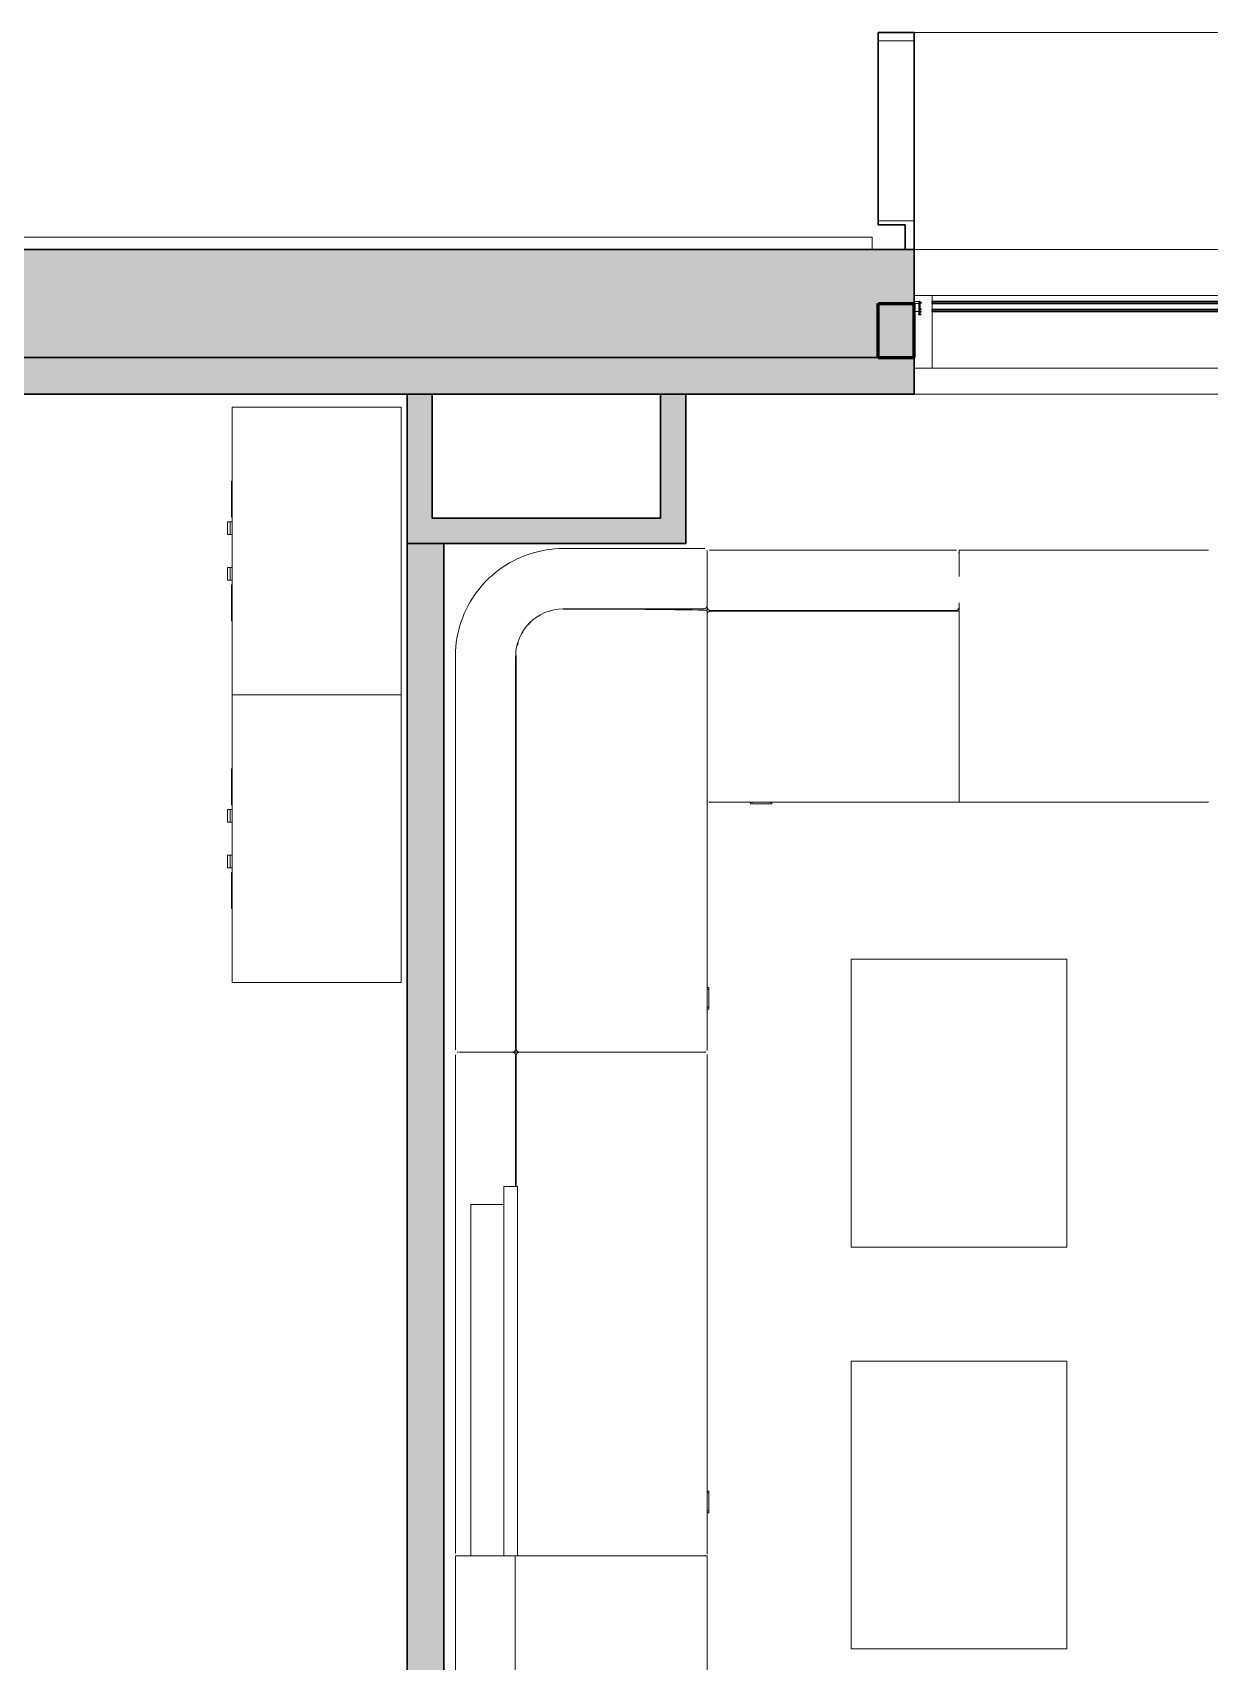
# Model space of a CAD drawing. Header units: millimetres. Extents: x 155927 to 317870, y -36033 to 97293.
# Drawn here: x 188209 to 191480, y 30723 to 35251 of the extents above; entities that cross this region are included whole.
import ezdxf

# ---------------------------------------------------------------- set-up
doc = ezdxf.new("R2010")
doc.units = ezdxf.units.MM
doc.header["$MEASUREMENT"] = 0
for name, color, linetype, lineweight in [('A-DETL-GENF', 7, 'CONTINUOUS', 9), ('A-DETL-THIN', 8, 'CONTINUOUS', 9), ('A-GLAZ', 7, 'CONTINUOUS', 9), ('A-GLAZ-CURT', 7, 'CONTINUOUS', 9), ('A-GLAZ-CWMG', 7, 'CONTINUOUS', 9), ('A-WALL', 7, 'CONTINUOUS', 9), ('A-WALL-PATT', 7, 'CONTINUOUS', 9), ('E-ELEC-EQPM', 8, 'CONTINUOUS', 9), ('I-FURN', 8, 'CONTINUOUS', 9), ('I-WALL', 7, 'CONTINUOUS', 9), ('S-COLS-SYMB', 7, 'CONTINUOUS', 70)]:
    doc.layers.add(name, color=color, linetype=linetype, lineweight=lineweight)

msp = doc.modelspace()

# ---------------------------------------------------------------- hatches: boundary and pattern name
at = {"layer": 'A-GLAZ-CURT'}
h = msp.add_hatch(color=256, dxfattribs=at)
h.paths.add_polyline_path([(192599.8, 34475.1), (192599.8, 34481.1), (190708.8, 34481.1), (190708.8, 34475.1), (191863.9, 34475.1)], flags=0)
h.paths.add_polyline_path([(192599.8, 34497.1), (192599.8, 34503.1), (190708.8, 34503.1), (190708.8, 34497.1), (191863.9, 34497.1)], flags=0)
at = {"layer": 'A-WALL-PATT'}
h = msp.add_hatch(color=256, dxfattribs=at)
h.paths.add_polyline_path([(156460.8, 34347.6), (157908.8, 34347.6), (157908.8, 34647.6), (156460.8, 34647.6)], flags=0)
h.paths.add_polyline_path([(166692.8, 34347.6), (185283.8, 34347.6), (185283.8, 34647.6), (166692.8, 34647.6)], flags=0)
h.paths.add_polyline_path([(187318, 34347.6), (190658.8, 34347.6), (190658.8, 34647.6), (187318, 34647.6)], flags=0)
h.paths.add_polyline_path([(196942.8, 34347.6), (200283.7, 34347.6), (200283.7, 34647.6), (196942.8, 34647.6)], flags=0)
h.paths.add_polyline_path([(202317.8, 34347.6), (220908.8, 34347.6), (220908.8, 34647.6), (202317.8, 34647.6)], flags=0)
h.paths.add_polyline_path([(229692.8, 34347.6), (231140.8, 34347.6), (231140.8, 34647.6), (229692.8, 34647.6)], flags=0)
h = msp.add_hatch(color=256, dxfattribs=at)
h.paths.add_polyline_path([(210693.8, 34245.6), (210693.8, 34347.6), (196942.8, 34347.6), (196942.8, 34245.6), (208198.8, 34245.6)], flags=0)
h.paths.add_polyline_path([(190658.8, 34245.6), (190658.8, 34347.6), (176931.2, 34347.6), (176931.2, 34245.6), (188952.5, 34245.6)], flags=0)
for points in [[(189249.8, 33900.6), (189319.8, 33900.6), (189319.8, 34245.6), (189249.8, 34245.6), (189249.8, 34112.5)], [(190005.1, 33830.6), (190024.4, 33830.6), (190024.4, 34245.6), (189954.4, 34245.6), (189954.4, 33830.6)], [(189554, 33830.6), (189954.4, 33830.6), (189954.4, 33900.6), (189249.8, 33900.6), (189249.8, 33830.6), (189403.6, 33830.6)]]:
    msp.add_hatch(color=256, dxfattribs=at).paths.add_polyline_path(points, flags=0)
h = msp.add_hatch(color=256, dxfattribs=at)
h.paths.add_polyline_path([(189351.8, 28406.6), (189351.8, 28809.6), (189249.8, 28809.6), (189249.8, 28406.6)], flags=0)
h.paths.add_polyline_path([(189351.8, 29819.6), (189351.8, 33830.6), (189249.8, 33830.6), (189249.8, 29819.6)], flags=0)

# ---------------------------------------------------------------- linework, layer by layer
at = {"layer": 'A-DETL-GENF'}
for p, q in [((190671.8, 34502.6), (190673.8, 34468.6)), ((190673.8, 34502.6), (190671.8, 34468.6)), ((190671.8, 34502.6), (190673.8, 34502.6)), ((190671.8, 34468.6), (190671.8, 34502.6)), ((190673.8, 34468.6), (190673.8, 34503.6)), ((190673.8, 34502.6), (190673.8, 34468.6)), ((190674.3, 34504.1), (190675.8, 34504.1)), ((190676.3, 34503.6), (190676.3, 34500.6)), ((190671.6, 34466.8), (190673.3, 34467.6)), ((190673.8, 34468.6), (190671.8, 34468.6)), ((190675.9, 34465.6), (190671.9, 34465.6)), ((190675, 34467.7), (190674.8, 34467.6)), ((190675, 34466.8), (190676.1, 34466.8)), ((190676.3, 34472.7), (190675.3, 34468)), ((190676.3, 34497.6), (190676.3, 34483.6)), ((190676.3, 34480.6), (190676.3, 34475.6)), ((190676.8, 34500.1), (190679.2, 34500.1)), ((190679.2, 34498.1), (190676.8, 34498.1)), ((190676.8, 34483.1), (190678.9, 34483.1)), ((190678.9, 34481.1), (190676.8, 34481.1)), ((190676.8, 34475.1), (190678.8, 34475.1)), ((190678.8, 34473.1), (190676.8, 34473.1)), ((190676.9, 34467.6), (190676.9, 34468.1)), ((190677.1, 34468.3), (190677.9, 34468.3)), ((190678.1, 34468.1), (190678.1, 34467.3)), ((190679, 34474.9), (190679, 34473.3)), ((190679.1, 34482.9), (190679.1, 34481.3)), ((190679.4, 34499.9), (190679.4, 34498.3))]:
    msp.add_line(p, q, dxfattribs=at)
for centre, radius, start, end in [((190674.3, 34503.6), 0.5, 90, 180), ((190675.8, 34503.6), 0.5, 0, 90), ((190671.9, 34466.3), 0.65, 115, 270), ((190672.8, 34468.5), 1, 295, 359.9999), ((190675, 34467.2), 0.4, 114.9999, 270), ((190674.8, 34468.1), 0.5, 294.9999, 347.698), ((190675.9, 34468.6), 3, 270, 327.6077), ((190676.1, 34467.6), 0.8, 270, 0), ((190676.8, 34500.6), 0.5, 180, 270), ((190676.8, 34497.6), 0.5, 90, 180), ((190676.8, 34483.6), 0.5, 180, 270), ((190676.8, 34480.6), 0.5, 90, 180), ((190676.8, 34475.6), 0.5, 180, 270), ((190676.8, 34472.6), 0.5, 90, 167.698), ((190677.1, 34468.1), 0.2, 90, 180), ((190677.9, 34468.1), 0.2, 0, 90), ((190678.2, 34467.1), 0.2, 327.6077, 90.0001), ((190678.8, 34474.9), 0.2, 359, 90), ((190678.8, 34473.3), 0.2, 270, 359), ((190678.9, 34482.9), 0.2, 359, 90), ((190678.9, 34481.3), 0.2, 270, 359), ((190679.2, 34499.9), 0.2, 359, 90), ((190679.2, 34498.3), 0.2, 270, 359)]:
    msp.add_arc(centre, radius, start, end, dxfattribs=at)
at = {"layer": 'A-DETL-THIN'}
for p, q in [((189549.8, 31016.2), (189383.9, 31016.2)), ((189383.9, 31016.2), (189383.9, 30316.2)), ((190083.9, 31016.2), (189549.8, 31016.2)), ((189549.8, 30316.2), (189549.8, 31016.2)), ((190083.9, 30316.2), (190083.9, 31016.2))]:
    msp.add_line(p, q, dxfattribs=at)
at = {"layer": 'A-GLAZ', "lineweight": 30}
for p, q in [((190558.8, 35250.6), (190558.8, 34716.6)), ((190658.8, 35250.6), (190558.8, 35250.6)), ((190658.8, 34647.6), (190658.8, 35250.6)), ((190558.8, 34716.6), (190633.8, 34716.6)), ((190633.8, 34716.6), (190633.8, 34647.6))]:
    msp.add_line(p, q, dxfattribs=at)
at = {"layer": 'A-GLAZ', "linetype": 'Continuous'}
for p, q in [((190558.8, 35227.6), (190658.8, 35227.6)), ((190558.8, 34727.6), (190658.8, 34727.6))]:
    msp.add_line(p, q, dxfattribs=at)
at = {"layer": 'A-GLAZ'}
for p, q in [((192686.8, 35250.6), (190658.8, 35250.6)), ((190658.8, 34497.6), (190671.8, 34497.6))]:
    msp.add_line(p, q, dxfattribs=at)
at = {"layer": 'A-GLAZ-CURT', "lineweight": 20}
for p, q in [((190542.9, 34681.6), (187808.8, 34681.6)), ((187808.8, 34647.6), (190542.9, 34647.6)), ((190542.9, 34647.6), (190542.9, 34681.6))]:
    msp.add_line(p, q, dxfattribs=at)
at = {"layer": 'A-GLAZ-CURT', "lineweight": 30}
for p, q in [((192599.8, 34503.1), (190708.8, 34503.1)), ((190708.8, 34503.1), (190708.8, 34497.1)), ((190708.8, 34497.1), (192599.8, 34497.1)), ((192599.8, 34481.1), (190708.8, 34481.1)), ((190708.8, 34481.1), (190708.8, 34475.1)), ((190708.8, 34475.1), (192599.8, 34475.1))]:
    msp.add_line(p, q, dxfattribs=at)
at = {"layer": 'A-GLAZ-CWMG', "lineweight": 20, "extrusion": (0, 0, -1)}
for p, q in [((190708.8, 34520.1), (190658.8, 34520.1)), ((190658.8, 34520.1), (190658.8, 34503.1)), ((190658.8, 34503.1), (190671.8, 34503.1)), ((190671.8, 34503.1), (190671.8, 34475.1)), ((190708.8, 34317.6), (190708.8, 34520.1)), ((190671.8, 34475.1), (190658.8, 34475.1)), ((190658.8, 34475.1), (190658.8, 34317.6)), ((190658.8, 34317.6), (190708.8, 34317.6))]:
    msp.add_line(p, q, dxfattribs=at)
at = {"layer": 'A-GLAZ-CWMG'}
for p, q in [((192586.8, 34520.1), (190708.8, 34520.1)), ((190708.8, 34317.6), (192586.8, 34317.6))]:
    msp.add_line(p, q, dxfattribs=at)
at = {"layer": 'A-WALL', "lineweight": 30}
for p, q in [((190658.8, 34647.6), (187318, 34647.6)), ((190658.8, 34347.6), (190658.8, 34647.6)), ((187318, 34347.6), (190658.8, 34347.6))]:
    msp.add_line(p, q, dxfattribs=at)
at = {"layer": 'A-WALL'}
msp.add_line((190658.8, 34647.6), (192686.8, 34647.6), dxfattribs=at)
at = {"layer": 'E-ELEC-EQPM'}
for p, q in [((189557, 32043.4), (189518.9, 32043.4)), ((189518.9, 32043.4), (189518.9, 31992.6)), ((189557, 32043.4), (189518.9, 32043.4)), ((189518.9, 32043.4), (189518.9, 31016.2)), ((189557, 31016.2), (189557, 32043.4)), ((189557, 31016.2), (189557, 32043.4)), ((189518.9, 31992.6), (189427, 31992.6)), ((189427, 31992.6), (189427, 31016.2)), ((189518.9, 31992.6), (189427, 31992.6)), ((189427, 31992.6), (189427, 31016.2))]:
    msp.add_line(p, q, dxfattribs=at)
at = {"layer": 'I-FURN'}
for p, q in [((188763.2, 33409.6), (188763.2, 34209.6)), ((188763.2, 34209.6), (189233.2, 34209.6)), ((189233.2, 33409.6), (189233.2, 34209.6)), ((188763.2, 34003.6), (188761.7, 34003.6)), ((188761.7, 33995.6), (188761.7, 34003.6)), ((188761.7, 34003.6), (188761.7, 33999.6)), ((188763.2, 34003.6), (188761.7, 34003.6)), ((188761.7, 33999.6), (188761.7, 34003.6)), ((188761.7, 34003.6), (188761.7, 33999.6)), ((188763.2, 34003.6), (188761.7, 34003.6)), ((188761.7, 33999.6), (188761.7, 34003.6)), ((188761.7, 34003.6), (188761.7, 33999.6)), ((188761.7, 33911.6), (188761.7, 33995.6)), ((188750.2, 33890.6), (188750.2, 33855.6)), ((188750.2, 33890.6), (188750.7, 33890.6)), ((188750.2, 33890.6), (188750.2, 33855.6)), ((188750.7, 33890.6), (188758.2, 33890.6)), ((188763.2, 33890.6), (188758.2, 33890.6)), ((188758.2, 33855.6), (188758.2, 33890.6)), ((188763.2, 33890.6), (188758.2, 33890.6)), ((188761.7, 33903.6), (188761.7, 33911.6)), ((188761.7, 33907.6), (188761.7, 33903.6)), ((188761.7, 33907.6), (188761.7, 33903.6)), ((188761.7, 33903.6), (188761.7, 33907.6)), ((188761.7, 33907.6), (188761.7, 33903.6)), ((188761.7, 33903.6), (188761.7, 33907.6)), ((188761.7, 33903.6), (188763.2, 33903.6)), ((188761.7, 33903.6), (188763.2, 33903.6)), ((188761.7, 33903.6), (188763.2, 33903.6)), ((188763.2, 33890.6), (188761.7, 33890.6)), ((188761.7, 33890.2), (188761.7, 33890.6)), ((188761.7, 33890.6), (188761.7, 33890.2)), ((188750.7, 33855.6), (188750.2, 33855.6)), ((188758.2, 33855.6), (188750.7, 33855.6)), ((188758.2, 33855.6), (188763.2, 33855.6)), ((188758.2, 33855.6), (188763.2, 33855.6)), ((189545.3, 33782.3), (189534.8, 33776.6)), ((189556.1, 33787.7), (189545.3, 33782.3)), ((189567, 33792.6), (189556.1, 33787.7)), ((189578.2, 33797), (189567, 33792.6)), ((189589.5, 33801), (189578.2, 33797)), ((189601, 33804.6), (189589.5, 33801)), ((189612.6, 33807.6), (189601, 33804.6)), ((189624.3, 33810.3), (189612.6, 33807.6)), ((189636.1, 33812.4), (189624.3, 33810.3)), ((189647.9, 33814.1), (189636.1, 33812.4)), ((189659.9, 33815.3), (189647.9, 33814.1)), ((189671.9, 33816), (189659.9, 33815.3)), ((189683.9, 33816.2), (189671.9, 33816)), ((189673.9, 33816.2), (190075, 33816.2)), ((190074.9, 33816.2), (189683.9, 33816.2)), ((190074.9, 33816.2), (190075.2, 33816.2)), ((190075.2, 33816.2), (190075.6, 33816.2)), ((190075.6, 33816.2), (190075.9, 33816.2)), ((190075.9, 33816.2), (190076.3, 33816.1)), ((190076.3, 33816.1), (190076.7, 33816.1)), ((190076.7, 33816.1), (190077, 33816)), ((190083.3, 33810.5), (190083.4, 33810.2)), ((190083.4, 33810.2), (190083.5, 33809.8)), ((190083.5, 33809.8), (190083.6, 33809.5)), ((190083.6, 33809.5), (190083.7, 33809.1)), ((190083.7, 33809.1), (190083.7, 33808.8)), ((190083.7, 33808.8), (190083.8, 33808.4)), ((190083.9, 32421.2), (190083.9, 33808.4)), ((190083.9, 33757.6), (190083.9, 33806.2)), ((190083.9, 33803.8), (190084, 33804.2)), ((190083.9, 33801.7), (190083.9, 33521.7)), ((190083.9, 33801.7), (190083.9, 33753.1)), ((190084, 33804.5), (190084.1, 33804.9)), ((190084, 33804.2), (190084, 33804.5)), ((190084.1, 33804.9), (190084.2, 33805.2)), ((190084.2, 33805.2), (190084.3, 33805.6)), ((190084.3, 33805.6), (190084.4, 33805.9)), ((190090.6, 33811.5), (190091, 33811.5)), ((190091, 33811.5), (190091.3, 33811.6)), ((190091.3, 33811.6), (190091.7, 33811.7)), ((190091.7, 33811.7), (190092, 33811.7)), ((190092, 33811.7), (190092.4, 33811.7)), ((190092.4, 33811.7), (190092.8, 33811.7)), ((190774.9, 33811.7), (190092.9, 33811.7)), ((190774.9, 33811.7), (190775.2, 33811.7)), ((190775.2, 33811.7), (190775.6, 33811.7)), ((190775.6, 33811.7), (190775.9, 33811.7)), ((190775.9, 33811.7), (190776.3, 33811.6)), ((190776.3, 33811.6), (190776.7, 33811.6)), ((190776.7, 33811.6), (190777, 33811.5)), ((190783.3, 33806), (190783.4, 33805.7)), ((190783.4, 33805.7), (190783.5, 33805.3)), ((190783.5, 33805.3), (190783.6, 33805)), ((190783.6, 33805), (190783.7, 33804.6)), ((190783.7, 33804.6), (190783.7, 33804.3)), ((190783.7, 33804.3), (190783.8, 33803.9)), ((191474.9, 33811.7), (190783.9, 33811.7)), ((190783.9, 33803.9), (190783.9, 33811.7)), ((190783.9, 33801.8), (190783.9, 33803.9)), ((190783.9, 33753.1), (190783.9, 33801.7)), ((191474.9, 33811.7), (191475.2, 33811.7)), ((191475.2, 33811.7), (191475.6, 33811.7)), ((191475.6, 33811.7), (191475.9, 33811.7)), ((191475.9, 33811.7), (191476.3, 33811.6)), ((191476.3, 33811.6), (191476.7, 33811.6)), ((191476.7, 33811.6), (191477, 33811.5)), ((188750.2, 33763.6), (188750.2, 33728.6)), ((188750.2, 33763.6), (188750.7, 33763.6)), ((188750.2, 33763.6), (188750.2, 33728.6)), ((188750.7, 33763.6), (188758.2, 33763.6)), ((188763.2, 33763.6), (188758.2, 33763.6)), ((188758.2, 33728.6), (188758.2, 33763.6)), ((188763.2, 33763.6), (188758.2, 33763.6)), ((189477.2, 33733.7), (189468.7, 33725.3)), ((189486, 33741.8), (189477.2, 33733.7)), ((189495.2, 33749.5), (189486, 33741.8)), ((189504.7, 33756.9), (189495.2, 33749.5)), ((189514.5, 33763.8), (189504.7, 33756.9)), ((189524.5, 33770.4), (189514.5, 33763.8)), ((189534.8, 33776.6), (189524.5, 33770.4)), ((190783.9, 33738.9), (190783.9, 33753.4)), ((188750.7, 33728.6), (188750.2, 33728.6)), ((188758.2, 33728.6), (188750.7, 33728.6)), ((188758.2, 33728.6), (188763.2, 33728.6)), ((188758.2, 33728.6), (188763.2, 33728.6)), ((188761.7, 33729), (188761.7, 33728.6)), ((188761.7, 33728.6), (188761.7, 33729)), ((188761.7, 33728.6), (188763.2, 33728.6)), ((188763.2, 33715.6), (188761.7, 33715.6)), ((188761.7, 33707.6), (188761.7, 33715.6)), ((188761.7, 33715.6), (188761.7, 33711.6)), ((188763.2, 33715.6), (188761.7, 33715.6)), ((188761.7, 33711.6), (188761.7, 33715.6)), ((188761.7, 33715.6), (188761.7, 33711.6)), ((188763.2, 33715.6), (188761.7, 33715.6)), ((188761.7, 33711.6), (188761.7, 33715.6)), ((188761.7, 33715.6), (188761.7, 33711.6)), ((188761.7, 33623.6), (188761.7, 33707.6)), ((189438.1, 33688.3), (189431.4, 33678.3)), ((189445.2, 33698), (189438.1, 33688.3)), ((189452.6, 33707.4), (189445.2, 33698)), ((189460.5, 33716.5), (189452.6, 33707.4)), ((189468.7, 33725.3), (189460.5, 33716.5)), ((189413.8, 33647), (189408.8, 33636.1)), ((189419.3, 33657.6), (189413.8, 33647)), ((189425.1, 33668.1), (189419.3, 33657.6)), ((189431.4, 33678.3), (189425.1, 33668.1)), ((190074.9, 33648.6), (189683.9, 33648.6)), ((190083.2, 33642.9), (190082.5, 33644.4)), ((190083.7, 33641.2), (190083.2, 33642.9)), ((190089.6, 33641.7), (190089.9, 33641.8)), ((190089.9, 33641.8), (190090.3, 33642)), ((190090.3, 33642), (190090.6, 33642.1)), ((190090.6, 33642.1), (190091, 33642.1)), ((190091, 33642.1), (190091.3, 33642.2)), ((190091.3, 33642.2), (190091.7, 33642.3)), ((190091.7, 33642.3), (190092, 33642.3)), ((190092, 33642.3), (190092.4, 33642.3)), ((190092.4, 33642.3), (190092.8, 33642.3)), ((190092.8, 33642.3), (190092.9, 33642.3)), ((190774.9, 33644.1), (190092.9, 33644.1)), ((190783.9, 33642.3), (190092.9, 33642.3)), ((190783.9, 33653.1), (190783.9, 33665)), ((190783.9, 33637.8), (190783.9, 33652.1)), ((188761.7, 33615.6), (188761.7, 33623.6)), ((188761.7, 33619.6), (188761.7, 33615.6)), ((188761.7, 33619.6), (188761.7, 33615.6)), ((188761.7, 33615.6), (188761.7, 33619.6)), ((188761.7, 33619.6), (188761.7, 33615.6)), ((188761.7, 33615.6), (188761.7, 33619.6)), ((188761.7, 33615.6), (188763.2, 33615.6)), ((188761.7, 33615.6), (188763.2, 33615.6)), ((188761.7, 33615.6), (188763.2, 33615.6)), ((189396.5, 33602.3), (189393.2, 33590.7)), ((189400.1, 33613.7), (189396.5, 33602.3)), ((189404.3, 33625), (189400.1, 33613.7)), ((189408.8, 33636.1), (189404.3, 33625)), ((190083.9, 33639.5), (190083.7, 33641.2)), ((190083.9, 33632.4), (190083.9, 33639.5)), ((190083.9, 33634.4), (190084, 33634.8)), ((190083.9, 33634.1), (190083.9, 33634.4)), ((190083.9, 33633.7), (190083.9, 33634.1)), ((190083.9, 33633.3), (190083.9, 33633.7)), ((190084, 33635.1), (190084.1, 33635.5)), ((190084, 33634.8), (190084, 33635.1)), ((190084.1, 33635.5), (190084.2, 33635.8)), ((190084.2, 33635.8), (190084.3, 33636.2)), ((190084.3, 33636.2), (190084.4, 33636.5)), ((190084.4, 33636.5), (190084.6, 33636.8)), ((190084.6, 33636.8), (190084.7, 33637.2)), ((190084.7, 33637.2), (190084.9, 33637.5)), ((190084.9, 33637.5), (190085.1, 33637.8)), ((190085.1, 33637.8), (190085.2, 33638.1)), ((190085.2, 33638.1), (190085.4, 33638.4)), ((190085.4, 33638.4), (190085.6, 33638.7)), ((190085.6, 33638.7), (190085.9, 33639)), ((190085.9, 33639), (190086.1, 33639.3)), ((190086.1, 33639.3), (190086.3, 33639.5)), ((190086.3, 33639.5), (190086.6, 33639.8)), ((190086.6, 33639.8), (190086.9, 33640)), ((190086.9, 33640), (190087.1, 33640.3)), ((190087.1, 33640.3), (190087.4, 33640.5)), ((190087.4, 33640.5), (190087.7, 33640.7)), ((190087.7, 33640.7), (190088, 33640.9)), ((190088, 33640.9), (190088.3, 33641.1)), ((190088.3, 33641.1), (190088.6, 33641.3)), ((190088.6, 33641.3), (190088.9, 33641.4)), ((190088.9, 33641.4), (190089.3, 33641.6)), ((190089.3, 33641.6), (190089.6, 33641.7)), ((190783.9, 33638.2), (190783.9, 33633.4)), ((190783.9, 33633.4), (190783.9, 33574.8)), ((189386.4, 33555.4), (189385.1, 33543.5)), ((189388.2, 33567.2), (189386.4, 33555.4)), ((189390.5, 33579), (189388.2, 33567.2)), ((189393.2, 33590.7), (189390.5, 33579)), ((190783.9, 33518.1), (190783.9, 33574.8)), ((189384.3, 33531.5), (189383.9, 33519.5)), ((189383.9, 33519.5), (189383.9, 33516.2)), ((189383.9, 33516.2), (189383.9, 32425.2)), ((189385.1, 33543.5), (189384.3, 33531.5)), ((189551.5, 33516.2), (189551.5, 32425.2)), ((189553.3, 33516.2), (189553.3, 32425.2)), ((189553.3, 33516.2), (189553.3, 33516.2)), ((190083.9, 33521.7), (190083.9, 33121.7)), ((190783.9, 33518.2), (190783.9, 33437.4)), ((190783.9, 33384.3), (190783.9, 33437.5)), ((188763.2, 32609.6), (188763.2, 33409.6)), ((188763.2, 33409.6), (189233.2, 33409.6)), ((188763.2, 33409.6), (189233.2, 33409.6)), ((189233.2, 32609.6), (189233.2, 33409.6)), ((190783.9, 33384.4), (190783.9, 33295.2)), ((190783.9, 33251.1), (190783.9, 33295.2)), ((190783.9, 33251.2), (190783.9, 33119.5)), ((188763.2, 33203.6), (188761.7, 33203.6)), ((188761.7, 33195.6), (188761.7, 33203.6)), ((188761.7, 33203.6), (188761.7, 33199.6)), ((188763.2, 33203.6), (188761.7, 33203.6)), ((188761.7, 33199.6), (188761.7, 33203.6)), ((188761.7, 33203.6), (188761.7, 33199.6)), ((188763.2, 33203.6), (188761.7, 33203.6)), ((188761.7, 33199.6), (188761.7, 33203.6)), ((188761.7, 33203.6), (188761.7, 33199.6)), ((188761.7, 33111.6), (188761.7, 33195.6)), ((190083.9, 32425.2), (190083.9, 33169.5)), ((188761.7, 33103.6), (188761.7, 33111.6)), ((188761.7, 33107.6), (188761.7, 33103.6)), ((188761.7, 33107.6), (188761.7, 33103.6)), ((188761.7, 33103.6), (188761.7, 33107.6)), ((188761.7, 33107.6), (188761.7, 33103.6)), ((188761.7, 33103.6), (188761.7, 33107.6)), ((188761.7, 33103.6), (188763.2, 33103.6)), ((188761.7, 33103.6), (188763.2, 33103.6)), ((188761.7, 33103.6), (188763.2, 33103.6)), ((190083.9, 33120.3), (190083.9, 33120.6)), ((190083.9, 33119.9), (190083.9, 33120.3)), ((190083.9, 33119.6), (190083.9, 33119.9)), ((190084, 33119.2), (190083.9, 33119.6)), ((190084.1, 33118.9), (190084, 33119.2)), ((190084.1, 33118.5), (190084.1, 33118.9)), ((190084.2, 33118.2), (190084.1, 33118.5)), ((190084.4, 33117.8), (190084.2, 33118.2)), ((190084.5, 33117.5), (190084.4, 33117.8)), ((190084.6, 33117.1), (190084.5, 33117.5)), ((190084.8, 33116.8), (190084.6, 33117.1)), ((190084.9, 33116.5), (190084.8, 33116.8)), ((190085.1, 33116.2), (190084.9, 33116.5)), ((190088.9, 33111.7), (191476.1, 33111.7)), ((190091.1, 33111.9), (190090.7, 33112)), ((190091.4, 33111.9), (190091.1, 33111.9)), ((190091.8, 33111.8), (190091.4, 33111.9)), ((190092.1, 33111.8), (190091.8, 33111.8)), ((190092.5, 33111.7), (190092.1, 33111.8)), ((190092.9, 33111.7), (190092.5, 33111.7)), ((190092.9, 33111.7), (190783.9, 33111.7)), ((190203.9, 33111.7), (190203.9, 33106.7)), ((190203.9, 33106.7), (190204.9, 33106.7)), ((190263.9, 33106.7), (190203.9, 33106.7)), ((190208.9, 33111.7), (190208.9, 33109.2)), ((190258.9, 33109.2), (190258.9, 33111.7)), ((190262.8, 33106.7), (190263.9, 33106.7)), ((190263.9, 33106.7), (190263.9, 33111.7)), ((190783.9, 33111.7), (190783.9, 33119.5)), ((190783.9, 33119.5), (190783.9, 33111.7)), ((190783.9, 33111.7), (191474.9, 33111.7)), ((191475.3, 33111.8), (191475, 33111.7)), ((191475.7, 33111.8), (191475.3, 33111.8)), ((191476, 33111.8), (191475.7, 33111.8)), ((191476.4, 33111.9), (191476, 33111.8)), ((191476.7, 33111.9), (191476.4, 33111.9)), ((191477.1, 33112), (191476.7, 33111.9)), ((188750.2, 33090.6), (188750.2, 33055.6)), ((188750.2, 33090.6), (188750.7, 33090.6)), ((188750.2, 33090.6), (188750.2, 33055.6)), ((188750.7, 33055.6), (188750.2, 33055.6)), ((188750.7, 33090.6), (188758.2, 33090.6)), ((188758.2, 33055.6), (188750.7, 33055.6)), ((188763.2, 33090.6), (188758.2, 33090.6)), ((188758.2, 33055.6), (188758.2, 33090.6)), ((188763.2, 33090.6), (188758.2, 33090.6)), ((188758.2, 33055.6), (188763.2, 33055.6)), ((188758.2, 33055.6), (188763.2, 33055.6)), ((188763.2, 33090.6), (188761.7, 33090.6)), ((188761.7, 33090.2), (188761.7, 33090.6)), ((188761.7, 33090.6), (188761.7, 33090.2)), ((188750.2, 32963.6), (188750.2, 32928.6)), ((188750.2, 32963.6), (188750.7, 32963.6)), ((188750.2, 32963.6), (188750.2, 32928.6)), ((188750.7, 32963.6), (188758.2, 32963.6)), ((188763.2, 32963.6), (188758.2, 32963.6)), ((188758.2, 32928.6), (188758.2, 32963.6)), ((188763.2, 32963.6), (188758.2, 32963.6)), ((188750.7, 32928.6), (188750.2, 32928.6)), ((188758.2, 32928.6), (188750.7, 32928.6)), ((188758.2, 32928.6), (188763.2, 32928.6)), ((188758.2, 32928.6), (188763.2, 32928.6)), ((188761.7, 32929), (188761.7, 32928.6)), ((188761.7, 32928.6), (188761.7, 32929)), ((188761.7, 32928.6), (188763.2, 32928.6)), ((188763.2, 32915.6), (188761.7, 32915.6)), ((188761.7, 32907.6), (188761.7, 32915.6)), ((188761.7, 32915.6), (188761.7, 32911.6)), ((188763.2, 32915.6), (188761.7, 32915.6)), ((188761.7, 32911.6), (188761.7, 32915.6)), ((188761.7, 32915.6), (188761.7, 32911.6)), ((188763.2, 32915.6), (188761.7, 32915.6)), ((188761.7, 32911.6), (188761.7, 32915.6)), ((188761.7, 32915.6), (188761.7, 32911.6)), ((188761.7, 32823.6), (188761.7, 32907.6)), ((188761.7, 32815.6), (188761.7, 32823.6)), ((188761.7, 32819.6), (188761.7, 32815.6)), ((188761.7, 32819.6), (188761.7, 32815.6)), ((188761.7, 32815.6), (188761.7, 32819.6)), ((188761.7, 32819.6), (188761.7, 32815.6)), ((188761.7, 32815.6), (188761.7, 32819.6)), ((188761.7, 32815.6), (188763.2, 32815.6)), ((188761.7, 32815.6), (188763.2, 32815.6)), ((188761.7, 32815.6), (188763.2, 32815.6)), ((191083.7, 32674.5), (190483.7, 32674.5)), ((190483.7, 32674.5), (190483.7, 31874.5)), ((191083.7, 31874.5), (191083.7, 32674.5)), ((188763.2, 32609.6), (189233.2, 32609.6)), ((190088.9, 32596.2), (190083.9, 32596.2)), ((190086.4, 32591.2), (190083.9, 32591.2)), ((190088.9, 32595.2), (190088.9, 32596.2)), ((190088.9, 32596.2), (190088.9, 32536.2)), ((190083.9, 32541.2), (190086.4, 32541.2)), ((190083.9, 32536.2), (190088.9, 32536.2)), ((190088.9, 32536.2), (190088.9, 32537.3)), ((189383.9, 32424.8), (189383.9, 32425.2)), ((189383.9, 32424.4), (189383.9, 32424.8)), ((189383.9, 32424.1), (189383.9, 32424.4)), ((189384, 32423.7), (189383.9, 32424.1)), ((189384.1, 32423.4), (189384, 32423.7)), ((189384.1, 32423), (189384.1, 32423.4)), ((189553.3, 32424.8), (189553.3, 32425.2)), ((189553.3, 32425.2), (189553.3, 32425.2)), ((189553.3, 32424.4), (189553.3, 32424.8)), ((189553.3, 32424.1), (189553.3, 32424.4)), ((189553.4, 32423.7), (189553.3, 32424.1)), ((189553.5, 32423.4), (189553.4, 32423.7)), ((189553.6, 32423), (189553.5, 32423.4)), ((189553.6, 32422.7), (189553.6, 32423)), ((189553.8, 32422.3), (189553.6, 32422.7)), ((189553.9, 32422), (189553.8, 32422.3)), ((189554, 32421.7), (189553.9, 32422)), ((189554.2, 32421.3), (189554, 32421.7)), ((189554.3, 32421), (189554.2, 32421.3)), ((189554.5, 32420.7), (189554.3, 32421)), ((189554.7, 32420.4), (189554.5, 32420.7)), ((189554.9, 32420.1), (189554.7, 32420.4)), ((189555.1, 32419.8), (189554.9, 32420.1)), ((189555.3, 32419.5), (189555.1, 32419.8)), ((189555.6, 32419.2), (189555.3, 32419.5)), ((189555.8, 32419), (189555.6, 32419.2)), ((190083.7, 32423.5), (190083.6, 32423.1)), ((190083.8, 32424.2), (190083.7, 32423.8)), ((190083.7, 32423.8), (190083.7, 32423.5)), ((190083.9, 32424.9), (190083.8, 32424.5)), ((190083.8, 32424.5), (190083.8, 32424.2)), ((190083.9, 32425.2), (190083.9, 32424.9)), ((189383.9, 32408.3), (189384, 32408.7)), ((189383.9, 32408), (189383.9, 32408.3)), ((189383.9, 32407.6), (189383.9, 32408)), ((189383.9, 32407.2), (189383.9, 32407.6)), ((189383.9, 32407.2), (189383.9, 31025.2)), ((189384, 32409), (189384.1, 32409.4)), ((189384, 32408.7), (189384, 32409)), ((189389.6, 32415.6), (189389.9, 32415.8)), ((189390, 32416.7), (189389.7, 32416.8)), ((189389.9, 32415.8), (189390.3, 32415.9)), ((189390.4, 32416.6), (189390, 32416.7)), ((189390.3, 32415.9), (189390.6, 32416)), ((189390.7, 32416.5), (189390.4, 32416.6)), ((189390.6, 32416), (189391, 32416)), ((189391.1, 32416.4), (189390.7, 32416.5)), ((189391, 32416), (189391.3, 32416.1)), ((189391.4, 32416.4), (189391.1, 32416.4)), ((189391.3, 32416.1), (189391.7, 32416.2)), ((189391.8, 32416.3), (189391.4, 32416.4)), ((189393.9, 32416.2), (189673.9, 32416.2)), ((189442.5, 32416.2), (189393.9, 32416.2)), ((189393.9, 32416.2), (189673.9, 32416.2)), ((189393.9, 32416.2), (189442.5, 32416.2)), ((189551.5, 32407.2), (189551.5, 32043.4)), ((189553.3, 32408.3), (189553.4, 32408.7)), ((189553.3, 32408), (189553.3, 32408.3)), ((189553.3, 32407.6), (189553.3, 32408)), ((189553.3, 32407.2), (189553.3, 32407.6)), ((189553.3, 32407.2), (189553.3, 32043.4)), ((189553.4, 32409), (189553.5, 32409.4)), ((189553.4, 32408.7), (189553.4, 32409)), ((189553.5, 32409.4), (189553.6, 32409.7)), ((189553.6, 32409.7), (189553.7, 32410.1)), ((189553.7, 32410.1), (189553.8, 32410.4)), ((189553.8, 32410.4), (189554, 32410.8)), ((189554, 32410.8), (189554.1, 32411.1)), ((189554.1, 32411.1), (189554.3, 32411.4)), ((189554.3, 32411.4), (189554.5, 32411.7)), ((189554.5, 32411.7), (189554.6, 32412)), ((189554.6, 32412), (189554.8, 32412.3)), ((189554.8, 32412.3), (189555, 32412.6)), ((189555, 32412.6), (189555.3, 32412.9)), ((189555.3, 32412.9), (189555.5, 32413.2)), ((189555.5, 32413.2), (189555.7, 32413.4)), ((189555.7, 32413.4), (189556, 32413.7)), ((189556.1, 32418.7), (189555.8, 32419)), ((189556, 32413.7), (189556.3, 32414)), ((189556.3, 32418.5), (189556.1, 32418.7)), ((189556.6, 32418.3), (189556.3, 32418.5)), ((189556.3, 32414), (189556.5, 32414.2)), ((189556.5, 32414.2), (189556.8, 32414.4)), ((189556.9, 32418), (189556.6, 32418.3)), ((189556.8, 32414.4), (189557.1, 32414.6)), ((189557.2, 32417.8), (189556.9, 32418)), ((189557.1, 32414.6), (189557.4, 32414.8)), ((189557.5, 32417.6), (189557.2, 32417.8)), ((189557.4, 32414.8), (189557.7, 32415)), ((189557.8, 32417.4), (189557.5, 32417.6)), ((189557.7, 32415), (189558, 32415.2)), ((189558.1, 32417.3), (189557.8, 32417.4)), ((189558, 32415.2), (189558.3, 32415.3)), ((189558.4, 32417.1), (189558.1, 32417.3)), ((189558.3, 32415.3), (189558.7, 32415.5)), ((189558.8, 32417), (189558.4, 32417.1)), ((189558.7, 32415.5), (189559, 32415.6)), ((189559.1, 32416.8), (189558.8, 32417)), ((189559, 32415.6), (189559.3, 32415.8)), ((189559.4, 32416.7), (189559.1, 32416.8)), ((189559.3, 32415.8), (189559.7, 32415.9)), ((189559.8, 32416.6), (189559.4, 32416.7)), ((189559.7, 32415.9), (189560, 32416)), ((189560.1, 32416.5), (189559.8, 32416.6)), ((189560, 32416), (189560.4, 32416)), ((189560.5, 32416.4), (189560.1, 32416.5)), ((189560.4, 32416), (189560.7, 32416.1)), ((189560.8, 32416.4), (189560.5, 32416.4)), ((189560.7, 32416.1), (189561.1, 32416.2)), ((189561.2, 32416.3), (189560.8, 32416.4)), ((189561.1, 32416.2), (189561.5, 32416.2)), ((189561.5, 32416.3), (189561.2, 32416.3)), ((189561.9, 32416.3), (189561.5, 32416.3)), ((189561.5, 32416.2), (189561.8, 32416.2)), ((189561.8, 32416.2), (189562.2, 32416.2)), ((189562.3, 32416.2), (189561.9, 32416.3)), ((189562.2, 32416.2), (189562.3, 32416.2)), ((189673.9, 32416.2), (190075, 32416.2)), ((189673.9, 32416.2), (190073.9, 32416.2)), ((190074.9, 32416.2), (190075.2, 32416.2)), ((190075, 32416.2), (190074.9, 32416.2)), ((190075.3, 32416.3), (190075, 32416.2)), ((190075.2, 32416.2), (190075.6, 32416.2)), ((190075.7, 32416.3), (190075.3, 32416.3)), ((190075.6, 32416.2), (190075.9, 32416.2)), ((190076, 32416.3), (190075.7, 32416.3)), ((190075.9, 32416.2), (190076.3, 32416.1)), ((190076.4, 32416.4), (190076, 32416.3)), ((190076.3, 32416.1), (190076.7, 32416.1)), ((190076.7, 32416.4), (190076.4, 32416.4)), ((190077.1, 32416.5), (190076.7, 32416.4)), ((190076.7, 32416.1), (190077, 32416)), ((190077, 32416), (190077.4, 32415.9)), ((190077.4, 32416.6), (190077.1, 32416.5)), ((190077.8, 32416.7), (190077.4, 32416.6)), ((190077.4, 32415.9), (190077.7, 32415.8)), ((190077.7, 32415.8), (190078, 32415.7)), ((190078.1, 32416.9), (190077.8, 32416.7)), ((190078, 32415.7), (190078.4, 32415.5)), ((190078.5, 32417), (190078.1, 32416.9)), ((190078.4, 32415.5), (190078.7, 32415.4)), ((190078.8, 32417.1), (190078.5, 32417)), ((190078.7, 32415.4), (190079, 32415.2)), ((190079.1, 32417.3), (190078.8, 32417.1)), ((190079, 32415.2), (190079.3, 32415.1)), ((190079.4, 32417.5), (190079.1, 32417.3)), ((190083.6, 32409.5), (190083.7, 32409.1)), ((190083.7, 32409.1), (190083.7, 32408.8)), ((190083.7, 32408.8), (190083.8, 32408.4)), ((190083.8, 32408.4), (190083.8, 32408.1)), ((190083.8, 32408.1), (190083.9, 32407.7)), ((190083.9, 31021.2), (190083.9, 32408.4)), ((190083.9, 32407.7), (190083.9, 32407.3)), ((190083.9, 31025.2), (190083.9, 32407.2)), ((190483.7, 31874.5), (191083.7, 31874.5)), ((191083.7, 31557.6), (190483.7, 31557.6)), ((190483.7, 31557.6), (190483.7, 30757.6)), ((191083.7, 30757.6), (191083.7, 31557.6)), ((190088.9, 31196.2), (190083.9, 31196.2)), ((190086.4, 31191.2), (190083.9, 31191.2)), ((190088.9, 31195.2), (190088.9, 31196.2)), ((190088.9, 31196.2), (190088.9, 31136.2)), ((190083.9, 31141.2), (190086.4, 31141.2)), ((190083.9, 31136.2), (190088.9, 31136.2)), ((190088.9, 31136.2), (190088.9, 31137.3)), ((189383.9, 31024.8), (189383.9, 31025.2)), ((189383.9, 31024.4), (189383.9, 31024.8)), ((189383.9, 31024.1), (189383.9, 31024.4)), ((189384, 31023.7), (189383.9, 31024.1)), ((189383.9, 31016.2), (189383.9, 31016.2)), ((189384.1, 31023.4), (189384, 31023.7)), ((189384.1, 31023), (189384.1, 31023.4)), ((189390, 31016.7), (189389.7, 31016.8)), ((189390.4, 31016.6), (189390, 31016.7)), ((189390.7, 31016.5), (189390.4, 31016.6)), ((189391.1, 31016.4), (189390.7, 31016.5)), ((189391.4, 31016.4), (189391.1, 31016.4)), ((189391.8, 31016.3), (189391.4, 31016.4)), ((189557.2, 31017.8), (189556.9, 31018)), ((189557.5, 31017.6), (189557.2, 31017.8)), ((189557.8, 31017.4), (189557.5, 31017.6)), ((189558.1, 31017.3), (189557.8, 31017.4)), ((189558.4, 31017.1), (189558.1, 31017.3)), ((189558.8, 31017), (189558.4, 31017.1)), ((189559.1, 31016.8), (189558.8, 31017)), ((189559.4, 31016.7), (189559.1, 31016.8)), ((189559.8, 31016.6), (189559.4, 31016.7)), ((189560.1, 31016.5), (189559.8, 31016.6)), ((189560.5, 31016.4), (189560.1, 31016.5)), ((189560.8, 31016.4), (189560.5, 31016.4)), ((189561.2, 31016.3), (189560.8, 31016.4)), ((189561.5, 31016.3), (189561.2, 31016.3)), ((189561.9, 31016.3), (189561.5, 31016.3)), ((190075.7, 31016.3), (190075.3, 31016.3)), ((190076, 31016.3), (190075.7, 31016.3)), ((190076.4, 31016.4), (190076, 31016.3)), ((190076.7, 31016.4), (190076.4, 31016.4)), ((190077.1, 31016.5), (190076.7, 31016.4)), ((190077.4, 31016.6), (190077.1, 31016.5)), ((190077.8, 31016.7), (190077.4, 31016.6)), ((190078.1, 31016.9), (190077.8, 31016.7)), ((190078.5, 31017), (190078.1, 31016.9)), ((190078.8, 31017.1), (190078.5, 31017)), ((190079.1, 31017.3), (190078.8, 31017.1)), ((190079.4, 31017.5), (190079.1, 31017.3)), ((190083.7, 31023.5), (190083.6, 31023.1)), ((190083.8, 31024.2), (190083.7, 31023.8)), ((190083.7, 31023.8), (190083.7, 31023.5)), ((190083.9, 31024.9), (190083.8, 31024.5)), ((190083.8, 31024.5), (190083.8, 31024.2)), ((190083.9, 31025.2), (190083.9, 31024.9)), ((190483.7, 30757.6), (191083.7, 30757.6))]:
    msp.add_line(p, q, dxfattribs=at)
msp.add_arc((189683.9, 33516.2), 132.3, 90, 180, dxfattribs=at)
for centre, major_axis, start_param, end_param in [((190074.9, 33657.6), (-9, 0), 1.570797, 2.356225), ((190074.9, 33657.6), (-9, 0), 2.356236, 2.618034), ((190074.9, 33657.6), (-9, 0), 2.618042, 2.879843), ((190074.9, 33657.6), (-9, 0), 2.879846, 3.12265), ((190092.9, 33653.1), (9, 0), 3.141593, 4.712389), ((190774.9, 33653.1), (-9, 0), 1.570797, 2.356225), ((190774.9, 33653.1), (9, 0), 5.497828, 5.759627), ((190774.9, 33653.1), (9, 0), 5.759635, 6.021436), ((190774.9, 33653.1), (9, 0), 6.021439, 6.283185), ((189542.6, 32425.2), (0, 9), 3.141593, 4.712389), ((189542.6, 32407.2), (0, 9), 6.021439, 6.283185), ((189542.6, 32407.2), (0, 9), 5.759635, 6.021436), ((189542.6, 32407.2), (0, 9), 5.497828, 5.759627), ((189542.6, 32407.2), (0, -9), 1.570797, 2.356225)]:
    msp.add_ellipse(centre, major_axis=major_axis, ratio=0.997091, start_param=start_param, end_param=end_param, dxfattribs=at)
for points, knots in [([(189652.9, 33644.3), (189652.4, 33644.2), (189649.9, 33643.6), (189647.4, 33642.8), (189645.3, 33642.1)], [0.6365286, 0.6365286, 0.6365286, 0.6365286, 0.6666667, 0.8129234, 0.8129234, 0.8129234, 0.8129234]), ([(190075.1, 33645.1), (190032.1, 33645.9), (189945.2, 33647.1), (189835.3, 33647.9), (189748, 33648.1), (189704.8, 33648), (189683.7, 33648)], [-0.9985713, -0.9985713, -0.9985713, -0.9985713, -0.6666667, -0.3333333, -0.1666667, -0.0070726, -0.0070726, -0.0070726, -0.0070726]), ([(190082.5, 33644.4), (190082.4, 33644.5), (190082, 33644.6), (190080.8, 33644.8), (190079.5, 33644.9), (190077.8, 33645), (190076.4, 33645.1), (190075.7, 33645.1)], [-1, -1, -1, -1, -0.7, -0.55, -0.4, -0.2, 0, 0, 0, 0]), ([(189558.1, 33553.3), (189557.5, 33551.3), (189556.9, 33549.1), (189556.4, 33546.8), (189556.4, 33546.6)], [0.25, 0.25, 0.25, 0.25, 0.375, 0.3894222, 0.3894222, 0.3894222, 0.3894222]), ([(189572.7, 33586.3), (189571.8, 33584.7), (189570.1, 33581.9), (189568.6, 33578.9), (189567.9, 33577.5)], [0.78427615, 0.78427615, 0.78427615, 0.78427615, 0.83333333, 0.87654962, 0.87654962, 0.87654962, 0.87654962])]:
    msp.add_open_spline(points, degree=3, knots=knots, dxfattribs=at)
for points in [[(189593.6, 33611.9), (189591.4, 33609.8), (189589.2, 33607.5), (189587.1, 33605.2)], [(189621, 33631.9), (189618.3, 33630.5), (189615.7, 33628.9), (189613.1, 33627.3)], [(189553.4, 33519.5), (189553.4, 33518.4), (189553.4, 33517.3), (189553.3, 33516.2)]]:
    msp.add_open_spline(points, degree=3, dxfattribs=at)
at = {"layer": 'I-WALL', "lineweight": 30}
for p, q in [((190658.8, 34347.6), (176931.2, 34347.6)), ((190658.8, 34245.6), (190658.8, 34347.6)), ((176931.2, 34245.6), (190658.8, 34245.6)), ((189249.8, 34245.6), (189249.8, 33900.6)), ((189319.8, 34245.6), (189249.8, 34245.6)), ((189319.8, 33900.6), (189319.8, 34245.6)), ((189954.4, 34245.6), (189954.4, 33900.6)), ((190024.4, 34245.6), (189954.4, 34245.6)), ((190024.4, 33830.6), (190024.4, 34245.6)), ((189249.8, 33900.6), (189249.8, 33830.6)), ((189954.4, 33900.6), (189319.8, 33900.6)), ((189351.8, 33830.6), (189249.8, 33830.6)), ((189249.8, 33830.6), (189249.8, 29819.6)), ((189249.8, 33830.6), (189954.4, 33830.6)), ((189351.8, 29819.6), (189351.8, 33830.6)), ((189954.4, 33830.6), (190024.4, 33830.6))]:
    msp.add_line(p, q, dxfattribs=at)
at = {"layer": 'I-WALL'}
msp.add_line((192636.8, 34245.6), (190658.8, 34245.6), dxfattribs=at)
at = {"layer": 'S-COLS-SYMB', "lineweight": 60}
for p, q in [((190558.8, 34497.6), (190658.8, 34497.6)), ((190558.8, 34347.6), (190558.8, 34497.6)), ((190658.8, 34347.6), (190658.8, 34497.6)), ((190558.8, 34347.6), (190658.8, 34347.6))]:
    msp.add_line(p, q, dxfattribs=at)

doc.saveas('drawing.dxf')
